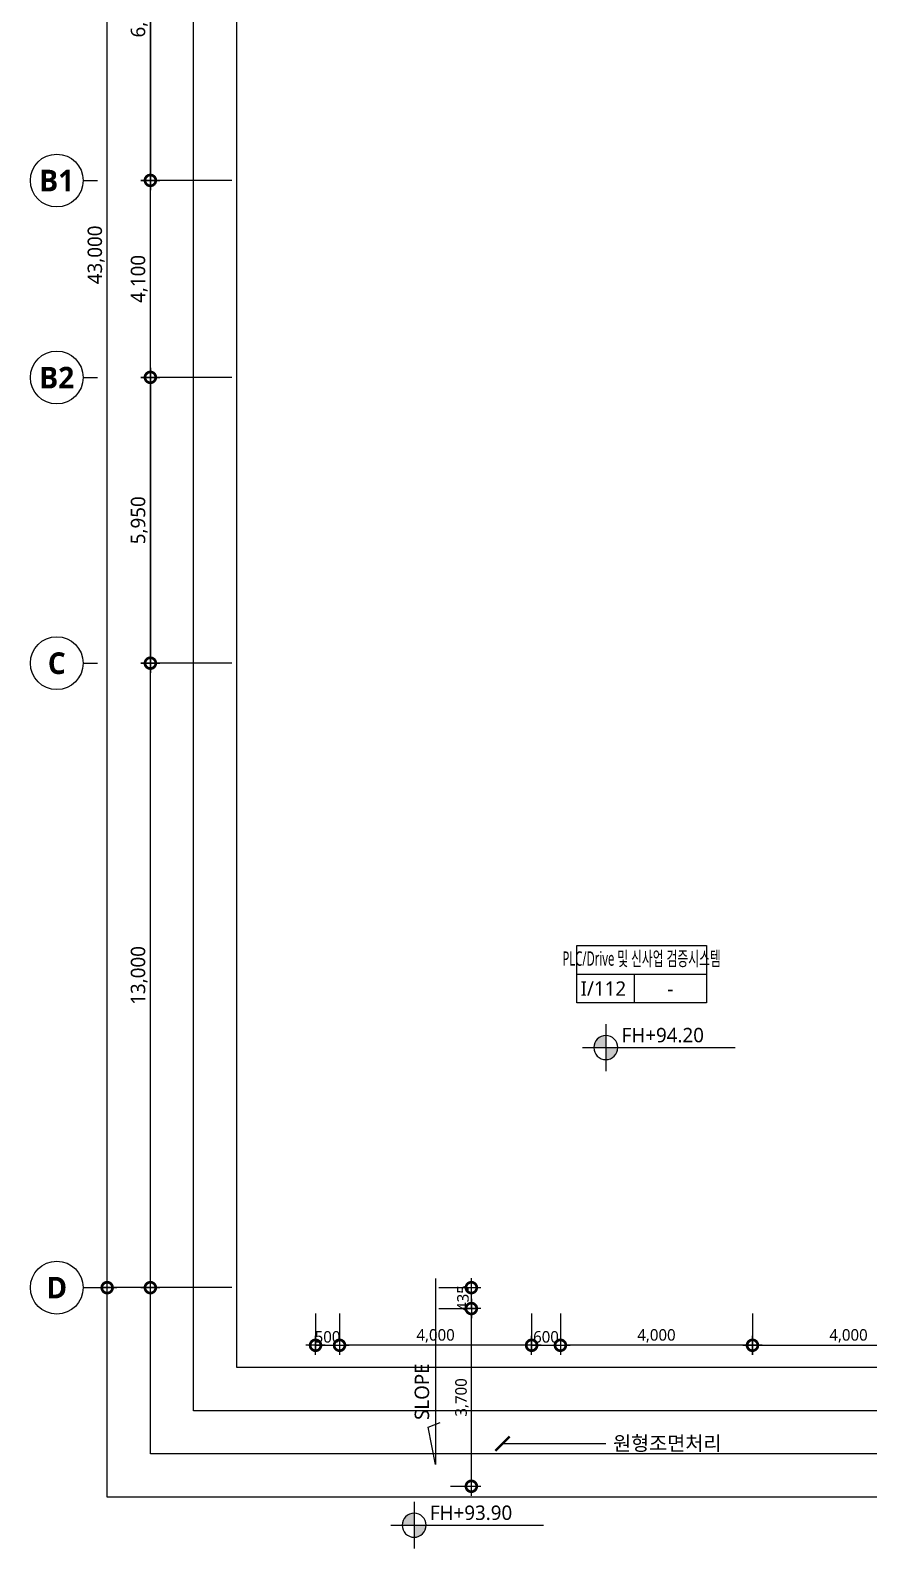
# Model space of a CAD drawing. Header units: millimetres. Extents: x 6046 to 249480, y 2179 to 57100.
# Drawn here: x 99570 to 117030, y 2829 to 34436 of the extents above; entities that cross this region are included whole.
import ezdxf
from ezdxf.enums import TextEntityAlignment as Align

# ---------------------------------------------------------------- set-up
doc = ezdxf.new("R2010")
doc.units = ezdxf.units.MM
doc.header["$LTSCALE"] = 100
doc.layers.get('DEFPOINTS').update_dxf_attribs({"color": 137})
for name, color, linetype in [('DIM', 7, 'Continuous'), ('DIM1', 7, 'Continuous'), ('SYM', 6, 'Continuous'), ('SYM-BUB', 3, 'Continuous'), ('SYM-LEAD', 6, 'Continuous'), ('SYM-LEVEL', 7, 'Continuous'), ('TEXT', 3, 'Continuous'), ('TEXT-NOTE', 6, 'Continuous')]:
    doc.layers.add(name, color=color, linetype=linetype)
doc.layers.add('TEMP', color=171, linetype='Continuous', plot=False)
doc.styles.add('스타일1', font='malgun.ttf')
doc.styles.add('스타일2', font='malgunbd.ttf')
doc.dimstyles.new('DIM-QD 1', dxfattribs={"dimtxt": 3, "dimasz": 1.5, "dimexe": 1, "dimexo": 0, "dimgap": 1, "dimtad": 1, "dimdec": 3, "dimdsep": 46, "dimlunit": 6, "dimtxsty": '스타일1', "dimblk1": 'ARCHTICK', "dimblk2": 'ARCHTICK', "dimsah": 1, "dimcen": 0, "dimclrd": 256, "dimclre": 256, "dimclrt": 3, "dimazin": 2, "dimtfac": 1, "dimtdec": 3, "dimtix": 1, "dimtmove": 2, "dimatfit": 3, "dimldrblk": 'ARCHTICK', "dimfxl": 1, "dimtolj": 1, "dimtzin": 0, "dimarcsym": 0})
doc.dimstyles.new('GAUN-100', dxfattribs={"dimscale": 100, "dimtxt": 3, "dimasz": 1, "dimexe": 1, "dimexo": 1, "dimgap": 0.5, "dimtad": 1, "dimdec": 0, "dimzin": 1, "dimdsep": 46, "dimlunit": 6, "dimtxsty": '스타일1', "dimblk": 'GAUN-DOT', "dimcen": -2, "dimdle": 2, "dimclrd": 256, "dimclre": 256, "dimclrt": 3, "dimadec": 0, "dimazin": 0, "dimtfac": 1, "dimtdec": 0, "dimtix": 1, "dimtmove": 2, "dimatfit": 3, "dimldrblk": 'DOTSMALL', "dimfxl": 1, "dimtolj": 1, "dimtzin": 1, "dimarcsym": 0})
doc.dimstyles.new('GAUN-100-I', dxfattribs={"dimscale": 100, "dimtxt": 2.4, "dimasz": 1, "dimexe": 1, "dimexo": 1, "dimgap": 0.5, "dimtad": 1, "dimdec": 0, "dimzin": 1, "dimdsep": 46, "dimlunit": 6, "dimtxsty": '스타일1', "dimblk": 'GAUN-DOT', "dimcen": -2, "dimdle": 2, "dimclrd": 256, "dimclre": 256, "dimclrt": 4, "dimadec": 0, "dimazin": 0, "dimtfac": 1, "dimtdec": 0, "dimtix": 1, "dimtmove": 2, "dimatfit": 3, "dimldrblk": 'DOTSMALL', "dimfxl": 1, "dimtolj": 1, "dimtzin": 1, "dimarcsym": 0})

# ---------------------------------------------------------------- blocks, each defined once
blk = doc.blocks.new('GAUN-DOT')
at = {"linetype": 'ByBlock'}
for p, q in [((2, 0), (-2, 0)), ((0, -2), (0, 2))]:
    blk.add_line(p, q, dxfattribs=at)
at = {"const_width": 2.25}
blk.add_lwpolyline([(0, 0.28125, 1), (0, -0.28125, 1)], format="xyb", close=True, dxfattribs=at)
blk = doc.blocks.new('*D33')
at = {"layer": 'DEFPOINTS', "color": 0, "transparency": 16777216}
for p in [(102070, 21262), (103870, 21262), (103870, 8262)]:
    blk.add_point(p, dxfattribs=at)
at = {"layer": 'DIM', "lineweight": -2, "transparency": 16777216}
for p, q in [((103770, 21262), (101970, 21262)), ((102070, 8362), (102070, 21162)), ((103770, 8262), (101970, 8262))]:
    blk.add_line(p, q, dxfattribs=at)
at = {"layer": 'DIM', "lineweight": -2, "transparency": 16777216, "xscale": 100, "yscale": 100, "zscale": 100}
for p, rotation in [((102070, 21262), 90), ((102070, 8262), 270)]:
    blk.add_blockref('GAUN-DOT', p, dxfattribs=dict(at, rotation=rotation))
at = {"layer": 'DIM', "color": 3, "transparency": 16777216, "insert": (101839, 14762), "char_height": 300, "attachment_point": 5, "rotation": 90, "style": '스타일1'}
blk.add_mtext('\\A1;13,000', dxfattribs=at)
blk = doc.blocks.new('_DotSmall')
at = {"color": 0, "linetype": 'ByBlock', "const_width": 0.5}
blk.add_lwpolyline([(-0.0625, 0, 1), (0.0625, 0, 1)], format="xyb", close=True, dxfattribs=at)
blk = doc.blocks.new('*D34')
at = {"layer": 'DEFPOINTS', "color": 0, "transparency": 16777216}
for p in [(101170, 51262), (103870, 51262), (103870, 8262)]:
    blk.add_point(p, dxfattribs=at)
at = {"layer": 'DIM', "lineweight": -2, "transparency": 16777216}
for p, q in [((103770, 51262), (101070, 51262)), ((101170, 8362), (101170, 51162)), ((103770, 8262), (101070, 8262))]:
    blk.add_line(p, q, dxfattribs=at)
at = {"layer": 'DIM', "lineweight": -2, "transparency": 16777216, "xscale": 100, "yscale": 100, "zscale": 100}
for p, rotation in [((101170, 51262), 90), ((101170, 8262), 270)]:
    blk.add_blockref('GAUN-DOT', p, dxfattribs=dict(at, rotation=rotation))
at = {"layer": 'DIM', "color": 3, "transparency": 16777216, "insert": (100940, 29762), "char_height": 300, "attachment_point": 5, "rotation": 90, "style": '스타일1'}
blk.add_mtext('\\A1;43,000', dxfattribs=at)
blk = doc.blocks.new('NEW_BUB')
at = {"layer": 'SYM-BUB', "color": 6}
blk.add_line((0, 3), (0, 0), dxfattribs=at)
blk.add_circle((0, 8.5), 5.5, dxfattribs=at)
at = {"layer": 'SYM-BUB', "color": 3, "style": '스타일2'}
blk.add_attdef('X', text='', height=4.5, dxfattribs=at).set_placement((0, 8.5), align=Align.MIDDLE)
blk = doc.blocks.new('room')
at = {"layer": 'TEXT-NOTE'}
for p, q in [((0, 0), (0, 12)), ((0, 12), (27, 12)), ((27, 12), (27, 0)), ((0, 6), (27, 6)), ((12, 0), (12, 6)), ((27, 0), (0, 0))]:
    blk.add_line(p, q, dxfattribs=at)
at = {"layer": 'TEXT-NOTE', "color": 3, "style": '스타일1'}
for tag, p in [('실명', (13.5, 9.28)), ('101', (5.53, 3.02)), ('2400', (19.5, 3))]:
    blk.add_attdef(tag, text='', height=3, dxfattribs=at).set_placement(p, align=Align.MIDDLE)
blk = doc.blocks.new('*D112')
at = {"layer": 'DEFPOINTS', "color": 0, "transparency": 16777216}
for p in [(108224, 7827), (108755, 7827), (108224, 4127)]:
    blk.add_point(p, dxfattribs=at)
at = {"layer": 'DIM1', "lineweight": -2, "transparency": 16777216}
for p, q in [((108324, 7827), (108855, 7827)), ((108755, 4227), (108755, 7727)), ((108324, 4127), (108855, 4127))]:
    blk.add_line(p, q, dxfattribs=at)
at = {"layer": 'DIM1', "lineweight": -2, "transparency": 16777216, "xscale": 100, "yscale": 100, "zscale": 100}
for p, rotation in [((108755, 7827), 90), ((108755, 4127), 270)]:
    blk.add_blockref('GAUN-DOT', p, dxfattribs=dict(at, rotation=rotation))
at = {"layer": 'DIM1', "color": 4, "transparency": 16777216, "insert": (108561, 5977), "char_height": 240, "attachment_point": 5, "rotation": 90, "style": '스타일1'}
blk.add_mtext('\\A1;3,700', dxfattribs=at)
blk = doc.blocks.new('*D113')
at = {"layer": 'DEFPOINTS', "color": 0, "transparency": 16777216}
for p in [(107979, 8262), (108755, 8262), (107979, 7827)]:
    blk.add_point(p, dxfattribs=at)
at = {"layer": 'DIM1', "lineweight": -2, "transparency": 16777216}
for p, q in [((108079, 8262), (108855, 8262)), ((108755, 8362), (108755, 8462)), ((108755, 7827), (108755, 8262)), ((108079, 7827), (108855, 7827)), ((108755, 7727), (108755, 7627))]:
    blk.add_line(p, q, dxfattribs=at)
at = {"layer": 'DIM1', "lineweight": -2, "transparency": 16777216, "xscale": 100, "yscale": 100, "zscale": 100}
for p, rotation in [((108755, 8262), 270), ((108755, 7827), 90)]:
    blk.add_blockref('GAUN-DOT', p, dxfattribs=dict(at, rotation=rotation))
at = {"layer": 'DIM1', "color": 4, "transparency": 16777216, "insert": (108581, 8045), "char_height": 240, "attachment_point": 5, "rotation": 90, "style": '스타일1'}
blk.add_mtext('\\A1;435', dxfattribs=at)
blk = doc.blocks.new('LEVEL1')
at = {"layer": 'SYM-LEVEL'}
h = blk.add_hatch(color=6, dxfattribs=at)
edge = h.paths.add_edge_path()
edge.add_ellipse((4.87, 0), major_axis=(1.77, 1.77), ratio=1, start_angle=405, end_angle=495)
edge.add_line((2.37, 0), (4.87, 0))
edge.add_line((4.87, 0), (4.87, 2.5))
edge = h.paths.add_edge_path()
edge.add_ellipse((4.87, 0), major_axis=(1.77, 1.77), ratio=1, start_angle=225, end_angle=315)
edge.add_line((7.37, 0), (4.87, 0))
edge.add_line((4.87, 0), (4.87, -2.5))
at = {"layer": 'SYM-LEVEL', "color": 6}
for p, q in [((4.87, 4.87), (4.87, -4.87)), ((0, 0), (9.74, 0)), ((9.07, 0), (31.8, 0))]:
    blk.add_line(p, q, dxfattribs=at)
blk.add_ellipse((4.87, 0), major_axis=(1.77, 1.77), ratio=1, start_param=5.497787, end_param=11.780972, dxfattribs=at)
at = {"layer": 'SYM-LEVEL', "color": 3, "style": '스타일1'}
for tag, p in [('1층-바닥마감', (8.16, 1.11)), ('EL-+100', (8.16, -3.93))]:
    blk.add_attdef(tag, p, '', height=3, dxfattribs=at)
blk = doc.blocks.new('SLOPE1')
at = {"layer": 'SYM', "color": 6}
blk.add_lwpolyline([(17.46, 0), (-21.25, 0), (-13.49, 1.5), (-12.55, -1)], dxfattribs=at)
at = {"layer": 'SYM', "color": 3, "style": '스타일1'}
blk.add_attdef('SLOPE:1/100', (-11.99, 1.33), '', height=3, dxfattribs=at)
blk = doc.blocks.new('*D114')
at = {"layer": 'DEFPOINTS', "color": 0, "transparency": 16777216}
for p in [(106010, 7827), (110010, 7827), (106010, 7062)]:
    blk.add_point(p, dxfattribs=at)
at = {"layer": 'DIM1', "lineweight": -2, "transparency": 16777216}
for p, q in [((106010, 7727), (106010, 6962)), ((110010, 7727), (110010, 6962)), ((109910, 7062), (106110, 7062))]:
    blk.add_line(p, q, dxfattribs=at)
at = {"layer": 'DIM1', "lineweight": -2, "transparency": 16777216, "xscale": 100, "yscale": 100, "zscale": 100, "rotation": 180}
blk.add_blockref('GAUN-DOT', (106010, 7062), dxfattribs=at)
at = {"layer": 'DIM1', "lineweight": -2, "transparency": 16777216, "xscale": 100, "yscale": 100, "zscale": 100}
blk.add_blockref('GAUN-DOT', (110010, 7062), dxfattribs=at)
at = {"layer": 'DIM1', "color": 4, "transparency": 16777216, "insert": (108010, 7257), "char_height": 240, "attachment_point": 5, "style": '스타일1'}
blk.add_mtext('\\A1;4,000', dxfattribs=at)
blk = doc.blocks.new('*D115')
at = {"layer": 'DEFPOINTS', "color": 0, "transparency": 16777216}
for p in [(105510, 7827), (106010, 7827), (106010, 7062)]:
    blk.add_point(p, dxfattribs=at)
at = {"layer": 'DIM1', "lineweight": -2, "transparency": 16777216}
for p, q in [((105510, 7727), (105510, 6962)), ((106010, 7727), (106010, 6962)), ((105410, 7062), (105310, 7062)), ((105510, 7062), (106010, 7062)), ((106110, 7062), (106210, 7062))]:
    blk.add_line(p, q, dxfattribs=at)
at = {"layer": 'DIM1', "lineweight": -2, "transparency": 16777216, "xscale": 100, "yscale": 100, "zscale": 100}
blk.add_blockref('GAUN-DOT', (105510, 7062), dxfattribs=at)
at = {"layer": 'DIM1', "lineweight": -2, "transparency": 16777216, "xscale": 100, "yscale": 100, "zscale": 100, "rotation": 180}
blk.add_blockref('GAUN-DOT', (106010, 7062), dxfattribs=at)
at = {"layer": 'DIM1', "color": 4, "transparency": 16777216, "insert": (105760, 7236), "char_height": 240, "attachment_point": 5, "style": '스타일1'}
blk.add_mtext('\\A1;500', dxfattribs=at)
blk = doc.blocks.new('*D116')
at = {"layer": 'DEFPOINTS', "color": 0, "transparency": 16777216}
for p in [(110010, 7827), (110610, 7827), (110610, 7062)]:
    blk.add_point(p, dxfattribs=at)
at = {"layer": 'DIM1', "lineweight": -2, "transparency": 16777216}
for p, q in [((110010, 7727), (110010, 6962)), ((110610, 7727), (110610, 6962)), ((109910, 7062), (109810, 7062)), ((110010, 7062), (110610, 7062)), ((110710, 7062), (110810, 7062))]:
    blk.add_line(p, q, dxfattribs=at)
at = {"layer": 'DIM1', "lineweight": -2, "transparency": 16777216, "xscale": 100, "yscale": 100, "zscale": 100}
blk.add_blockref('GAUN-DOT', (110010, 7062), dxfattribs=at)
at = {"layer": 'DIM1', "lineweight": -2, "transparency": 16777216, "xscale": 100, "yscale": 100, "zscale": 100, "rotation": 180}
blk.add_blockref('GAUN-DOT', (110610, 7062), dxfattribs=at)
at = {"layer": 'DIM1', "color": 4, "transparency": 16777216, "insert": (110310, 7236), "char_height": 240, "attachment_point": 5, "style": '스타일1'}
blk.add_mtext('\\A1;600', dxfattribs=at)
blk = doc.blocks.new('*D117')
at = {"layer": 'DEFPOINTS', "color": 0, "transparency": 16777216}
for p in [(110610, 7827), (114610, 7827), (110610, 7062)]:
    blk.add_point(p, dxfattribs=at)
at = {"layer": 'DIM1', "lineweight": -2, "transparency": 16777216}
for p, q in [((110610, 7727), (110610, 6962)), ((114610, 7727), (114610, 6962)), ((114510, 7062), (110710, 7062))]:
    blk.add_line(p, q, dxfattribs=at)
at = {"layer": 'DIM1', "lineweight": -2, "transparency": 16777216, "xscale": 100, "yscale": 100, "zscale": 100, "rotation": 180}
blk.add_blockref('GAUN-DOT', (110610, 7062), dxfattribs=at)
at = {"layer": 'DIM1', "lineweight": -2, "transparency": 16777216, "xscale": 100, "yscale": 100, "zscale": 100}
blk.add_blockref('GAUN-DOT', (114610, 7062), dxfattribs=at)
at = {"layer": 'DIM1', "color": 4, "transparency": 16777216, "insert": (112610, 7257), "char_height": 240, "attachment_point": 5, "style": '스타일1'}
blk.add_mtext('\\A1;4,000', dxfattribs=at)
blk = doc.blocks.new('*D248')
at = {"layer": 'DEFPOINTS', "color": 0, "transparency": 16777216}
for p in [(114610, 7827), (118610, 7827), (118610, 7062)]:
    blk.add_point(p, dxfattribs=at)
at = {"layer": 'DIM1', "lineweight": -2, "transparency": 16777216}
for p, q in [((114610, 7727), (114610, 6962)), ((118610, 7727), (118610, 6962)), ((114710, 7062), (118510, 7062))]:
    blk.add_line(p, q, dxfattribs=at)
at = {"layer": 'DIM1', "lineweight": -2, "transparency": 16777216, "xscale": 100, "yscale": 100, "zscale": 100, "rotation": 180}
blk.add_blockref('GAUN-DOT', (114610, 7062), dxfattribs=at)
at = {"layer": 'DIM1', "lineweight": -2, "transparency": 16777216, "xscale": 100, "yscale": 100, "zscale": 100}
blk.add_blockref('GAUN-DOT', (118610, 7062), dxfattribs=at)
at = {"layer": 'DIM1', "color": 4, "transparency": 16777216, "insert": (116610, 7257), "char_height": 240, "attachment_point": 5, "style": '스타일1'}
blk.add_mtext('\\A1;4,000', dxfattribs=at)
blk = doc.blocks.new('_ARCHTICK')
at = {"color": 0, "linetype": 'ByBlock', "const_width": 0.15}
blk.add_lwpolyline([(-0.5, -0.5), (0.5, 0.5)], dxfattribs=at)
blk = doc.blocks.new('*D314')
at = {"layer": 'DEFPOINTS', "color": 0, "transparency": 16777216}
for p in [(103870, 38262), (102070, 31312), (103870, 31312)]:
    blk.add_point(p, dxfattribs=at)
at = {"layer": 'DIM', "lineweight": -2, "transparency": 16777216}
for p, q in [((103770, 38262), (101970, 38262)), ((102070, 38162), (102070, 31412)), ((103770, 31312), (101970, 31312))]:
    blk.add_line(p, q, dxfattribs=at)
at = {"layer": 'DIM', "lineweight": -2, "transparency": 16777216, "xscale": 100, "yscale": 100, "zscale": 100}
for p, rotation in [((102070, 38262), 90), ((102070, 31312), 270)]:
    blk.add_blockref('GAUN-DOT', p, dxfattribs=dict(at, rotation=rotation))
at = {"layer": 'DIM', "color": 3, "transparency": 16777216, "insert": (101840, 34787), "char_height": 300, "attachment_point": 5, "rotation": 90, "style": '스타일1'}
blk.add_mtext('\\A1;6,950', dxfattribs=at)
blk = doc.blocks.new('*D312')
at = {"layer": 'DEFPOINTS', "color": 0, "transparency": 16777216}
for p in [(102070, 31312), (103870, 31312), (103870, 27212)]:
    blk.add_point(p, dxfattribs=at)
at = {"layer": 'DIM', "lineweight": -2, "transparency": 16777216}
for p, q in [((103770, 31312), (101970, 31312)), ((102070, 27312), (102070, 31212)), ((103770, 27212), (101970, 27212))]:
    blk.add_line(p, q, dxfattribs=at)
at = {"layer": 'DIM', "lineweight": -2, "transparency": 16777216, "xscale": 100, "yscale": 100, "zscale": 100}
for p, rotation in [((102070, 31312), 90), ((102070, 27212), 270)]:
    blk.add_blockref('GAUN-DOT', p, dxfattribs=dict(at, rotation=rotation))
at = {"layer": 'DIM', "color": 3, "transparency": 16777216, "insert": (101839, 29262), "char_height": 300, "attachment_point": 5, "rotation": 90, "style": '스타일1'}
blk.add_mtext('\\A1;4,100', dxfattribs=at)
blk = doc.blocks.new('*D313')
at = {"layer": 'DEFPOINTS', "color": 0, "transparency": 16777216}
for p in [(103870, 27212), (102070, 21262), (103870, 21262)]:
    blk.add_point(p, dxfattribs=at)
at = {"layer": 'DIM', "lineweight": -2, "transparency": 16777216}
for p, q in [((103770, 27212), (101970, 27212)), ((102070, 27112), (102070, 21362)), ((103770, 21262), (101970, 21262))]:
    blk.add_line(p, q, dxfattribs=at)
at = {"layer": 'DIM', "lineweight": -2, "transparency": 16777216, "xscale": 100, "yscale": 100, "zscale": 100}
for p, rotation in [((102070, 27212), 90), ((102070, 21262), 270)]:
    blk.add_blockref('GAUN-DOT', p, dxfattribs=dict(at, rotation=rotation))
at = {"layer": 'DIM', "color": 3, "transparency": 16777216, "insert": (101840, 24237), "char_height": 300, "attachment_point": 5, "rotation": 90, "style": '스타일1'}
blk.add_mtext('\\A1;5,950', dxfattribs=at)

msp = doc.modelspace()

# ---------------------------------------------------------------- linework, layer by layer
at = {"layer": 'TEMP'}
for points in [[(101170.3, 55500), (156550, 55500), (156550, 3900), (101170.3, 3900)], [(102070.3, 54600), (155650, 54600), (155650, 4800), (102070.3, 4800)], [(102970.3, 53700), (154750, 53700), (154750, 5700), (102970.3, 5700)], [(103870.3, 52800), (153850, 52800), (153850, 6600), (103870.3, 6600)], [(103870.3, 52800), (153850, 52800), (153850, 6600), (103870.3, 6600)]]:
    msp.add_lwpolyline(points, close=True, dxfattribs=at)

# ---------------------------------------------------------------- block references
at = {"layer": 'SYM', "xscale": 100, "yscale": 100, "zscale": 100, "rotation": 90}
msp.add_blockref('SLOPE1', (108007.7, 6706.6), dxfattribs=at).add_auto_attribs({'SLOPE:1/100': 'SLOPE'})
at = {"layer": 'SYM-BUB'}
ref = msp.add_blockref('NEW_BUB', (100970.3, 31309.1), dxfattribs=dict(at, xscale=100, yscale=100, zscale=100, rotation=90))
ref.add_attrib('X', 'B1', dxfattribs={"color": 3, "height": 450, "style": '스타일2'}).set_placement((100120.3, 31309.1), align=Align.MIDDLE)
ref = msp.add_blockref('NEW_BUB', (100970.3, 27209.1), dxfattribs=dict(at, xscale=100, yscale=100, zscale=100, rotation=90))
ref.add_attrib('X', 'B2', dxfattribs={"color": 3, "height": 450, "style": '스타일2'}).set_placement((100120.3, 27209.1), align=Align.MIDDLE)
ref = msp.add_blockref('NEW_BUB', (100970.3, 21262.2), dxfattribs=dict(at, xscale=100, yscale=100, zscale=100, rotation=90))
ref.add_attrib('X', 'C', dxfattribs={"color": 3, "height": 450, "style": '스타일2'}).set_placement((100120.3, 21262.2), align=Align.MIDDLE)
ref = msp.add_blockref('NEW_BUB', (100970.3, 8262.2), dxfattribs=dict(at, xscale=100, yscale=100, zscale=100, rotation=90))
ref.add_attrib('X', 'D', dxfattribs={"color": 3, "height": 450, "style": '스타일2'}).set_placement((100120.3, 8262.2), align=Align.MIDDLE)
at = {"layer": 'SYM-LEVEL'}
ref = msp.add_blockref('LEVEL1', (111069.1, 13259.3), dxfattribs=dict(at, xscale=100, yscale=100, zscale=100))
ref.add_attrib('1층-바닥마감', 'FH+94.20', (111884.9, 13369.8), dxfattribs={"color": 3, "height": 300, "style": '스타일1'})
ref = msp.add_blockref('LEVEL1', (107076, 3316.2), dxfattribs=dict(at, xscale=100, yscale=100, zscale=100))
ref.add_attrib('1층-바닥마감', 'FH+93.90', (107891.7, 3426.8), dxfattribs={"color": 3, "height": 300, "style": '스타일1'})
at = {"layer": 'TEXT-NOTE'}
ref = msp.add_blockref('room', (110951.6, 14188), dxfattribs=dict(at, xscale=100, yscale=100, zscale=100))
ref.add_attrib('2400', '-', dxfattribs={"color": 3, "height": 300, "style": '스타일1'}).set_placement((112901.6, 14488), align=Align.MIDDLE_CENTER)
ref.add_attrib('101', 'I/112', dxfattribs={"color": 3, "height": 300, "style": '스타일1'}).set_placement((111504.2, 14489.8), align=Align.MIDDLE)
ref.add_attrib('실명', 'PLC/Drive 및 신사업 검증시스템', dxfattribs={"color": 3, "height": 300, "style": '스타일1', "width": 0.6}).set_placement((112301.6, 15116.2), align=Align.MIDDLE)

# ---------------------------------------------------------------- texts
at = {"layer": 'TEXT', "color": 3, "style": '스타일1'}
msp.add_text('원형조면처리', height=300, dxfattribs=at).set_placement((111705.3, 4871.5))

# ---------------------------------------------------------------- dimensions: what is measured, and where the dimension line sits
at = {"layer": 'DIM'}
for base, p1, p2, angle, picture, middle in [((101170.3, 51262.2), (103870.3, 8262.2), (103870.3, 51262.2), 270, '*D34', (100940.1, 29762.2)), ((102070.3, 31312.2), (103870.3, 38262.2), (103870.3, 31312.2), 90, '*D314', (101840.1, 34787.2)), ((102070.3, 31312.2), (103870.3, 27212.2), (103870.3, 31312.2), 270, '*D312', (101839.3, 29262.2)), ((102070.3, 21262.2), (103870.3, 27212.2), (103870.3, 21262.2), 90, '*D313', (101840.1, 24237.2)), ((102070.3, 21262.2), (103870.3, 8262.2), (103870.3, 21262.2), 270, '*D33', (101839.3, 14762.2))]:
    dim = msp.add_linear_dim(base=base, p1=p1, p2=p2, angle=angle, dimstyle='GAUN-100', dxfattribs=at)
    dim.commit()
    dim.dimension.update_dxf_attribs({"geometry": picture, "text_midpoint": middle})
at = {"layer": 'DIM1'}
for base, p1, p2, angle, picture, middle in [((108755.2, 8262.2), (107979.5, 7827.2), (107979.5, 8262.2), 90, '*D113', (108581.2, 8044.7)), ((108755.2, 7827.2), (108224.3, 4127.2), (108224.3, 7827.2), 90, '*D112', (108561.1, 5977.2)), ((106009.9, 7062.4), (110009.9, 7827.2), (106009.9, 7827.2), 180, '*D114', (108009.9, 7256.6)), ((110609.9, 7062.4), (114609.9, 7827.2), (110609.9, 7827.2), 180, '*D117', (112609.9, 7256.6))]:
    dim = msp.add_linear_dim(base=base, p1=p1, p2=p2, angle=angle, dimstyle='GAUN-100-I', dxfattribs=at)
    dim.commit()
    dim.dimension.update_dxf_attribs({"geometry": picture, "text_midpoint": middle})
for base, p1, p2, picture, middle in [((106009.9, 7062.4), (105509.9, 7827.2), (106009.9, 7827.2), '*D115', (105759.9, 7236.4)), ((110609.9, 7062.4), (110009.9, 7827.2), (110609.9, 7827.2), '*D116', (110309.9, 7236.4)), ((118609.9, 7062.4), (114609.9, 7827.2), (118609.9, 7827.2), '*D248', (116609.9, 7256.6))]:
    dim = msp.add_linear_dim(base=base, p1=p1, p2=p2, dimstyle='GAUN-100-I', dxfattribs=at)
    dim.commit()
    dim.dimension.update_dxf_attribs({"geometry": picture, "text_midpoint": middle})

# ---------------------------------------------------------------- leaders
at = {"layer": 'SYM-LEAD'}
msp.add_leader([(109404.7, 5014.8), (110855.3, 5014.8), (111555.3, 5014.8)], dimstyle='DIM-QD 1', override={"dimscale": 200, "dimasz": 1.5, "dimtad": 0, "dimclrd": 6}, dxfattribs=at)

doc.saveas('drawing.dxf')
